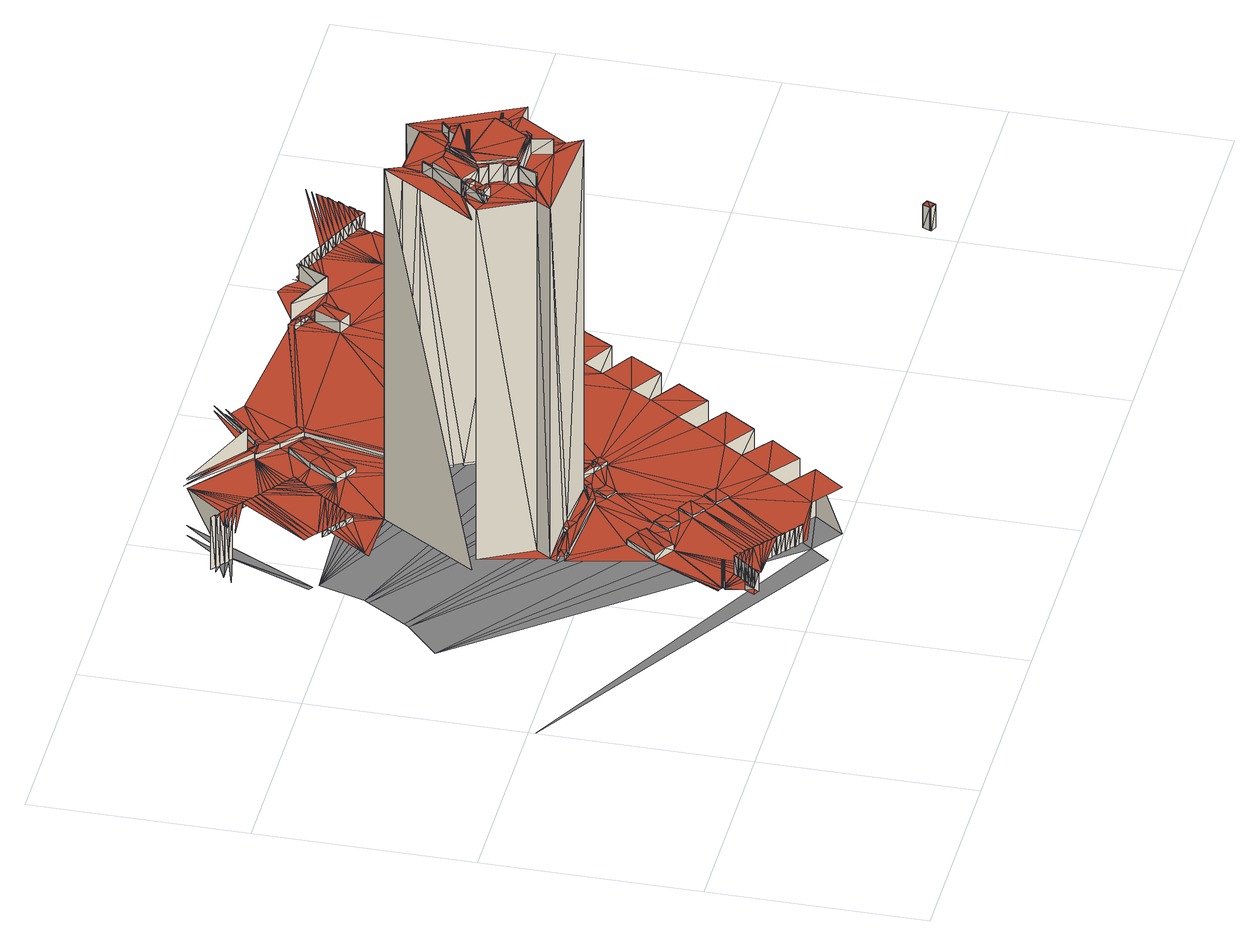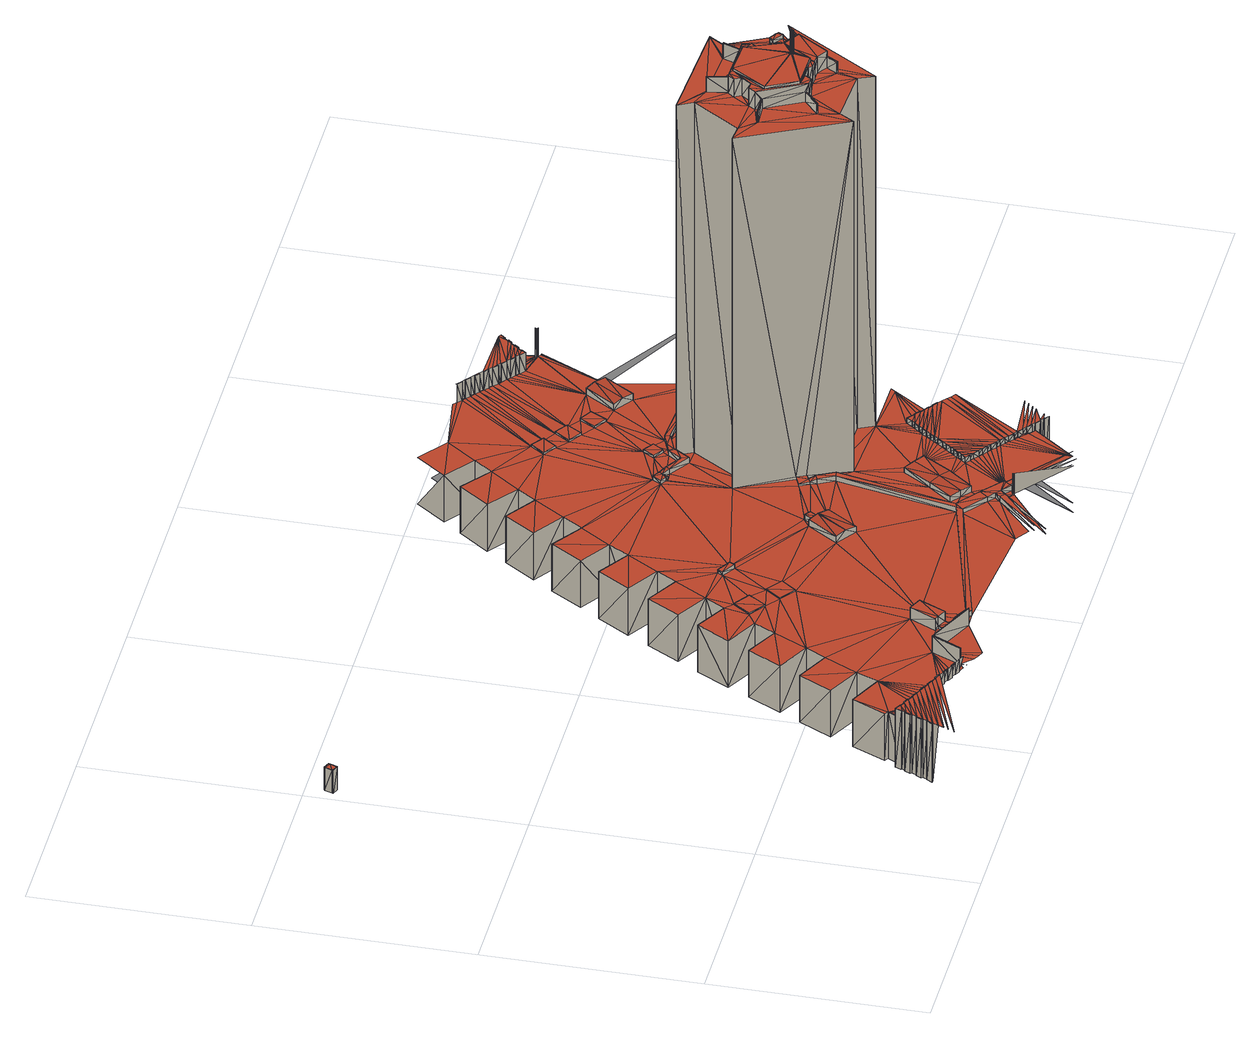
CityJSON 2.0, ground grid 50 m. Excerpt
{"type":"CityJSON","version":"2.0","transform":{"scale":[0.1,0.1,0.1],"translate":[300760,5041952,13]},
"CityObjects":{
"building1":{"type":"Building","geometry":[{"type":"MultiSurface","lod":"2","boundaries":[[[0,1,2]],[[3,4,1]],[[5,2,6]],[[3,6,4]],[[3,1,0]],[[7,0,8]],[[9,3,0]],[[7,9,0]],[[7,3,9]],[[7,10,3]],[[6,11,12]],[[13,7,8]],[[14,6,3]],[[6,15,11]],[[14,3,10]],[[13,10,7]],[[16,17,15]],[[16,15,18]],[[19,16,18]],[[20,14,10]],[[21,16,19]],[[22,16,21]],[[13,20,10]],[[22,23,16]],[[23,24,25]],[[22,21,19]],[[23,26,24]],[[22,19,27]],[[22,26,23]],[[22,27,26]],[[28,6,14]],[[20,29,14]],[[13,29,20]],[[30,15,6]],[[31,14,29]],[[32,29,13]],[[30,6,28]],[[31,28,14]],[[32,31,29]],[[33,18,15]],[[33,19,18]],[[34,28,31]],[[32,34,31]],[[35,27,19]],[[30,28,34]],[[36,34,32]],[[33,15,30]],[[37,24,26]],[[37,26,27]],[[38,30,34]],[[36,38,34]],[[36,39,30]],[[36,30,38]],[[40,13,8]],[[35,19,33]],[[41,30,39]],[[41,39,36]],[[41,33,30]],[[42,41,36]],[[43,44,45]],[[37,27,35]],[[43,45,46]],[[40,32,13]],[[43,46,47]],[[48,33,41]],[[42,48,41]],[[43,47,49]],[[35,33,48]],[[50,48,42]],[[51,36,32]],[[50,35,48]],[[52,50,42]],[[53,42,36]],[[50,54,35]],[[52,54,50]],[[55,35,54]],[[55,54,52]],[[56,52,42]],[[55,37,35]],[[57,49,24]],[[58,40,8]],[[56,55,52]],[[53,56,42]],[[51,53,36]],[[59,37,55]],[[40,51,32]],[[60,58,8]],[[59,55,56]],[[59,61,37]],[[62,60,8]],[[61,56,63]],[[59,56,61]],[[53,63,56]],[[64,61,63]],[[53,64,63]],[[65,62,8]],[[66,61,64]],[[67,64,53]],[[57,24,37]],[[67,66,64]],[[51,67,53]],[[68,65,8]],[[69,66,67]],[[70,67,51]],[[70,69,67]],[[69,51,71]],[[70,51,69]],[[40,71,51]],[[72,69,71]],[[73,74,75]],[[40,72,71]],[[76,69,72]],[[76,72,40]],[[77,76,40]],[[58,77,40]],[[78,76,77]],[[57,43,49]],[[78,77,58]],[[78,79,76]],[[57,37,61]],[[79,58,80]],[[78,58,79]],[[81,76,79]],[[60,80,58]],[[82,79,80]],[[60,82,80]],[[57,61,66]],[[81,79,82]],[[83,82,60]],[[83,81,82]],[[57,66,69]],[[84,83,60]],[[84,81,83]],[[84,60,62]],[[84,85,81]],[[57,69,76]],[[85,62,86]],[[84,62,85]],[[65,86,62]],[[87,85,86]],[[65,87,86]],[[88,85,87]],[[89,87,65]],[[89,88,87]],[[68,89,65]],[[90,88,89]],[[91,89,68]],[[91,90,89]],[[90,68,92]],[[91,68,90]],[[93,94,43]],[[95,92,68]],[[96,90,92]],[[95,96,92]],[[97,90,96]],[[98,96,95]],[[98,97,96]],[[99,98,95]],[[100,97,98]],[[100,98,99]],[[100,101,97]],[[57,93,43]],[[100,99,102]],[[100,102,101]],[[103,102,99]],[[104,101,102]],[[105,106,107]],[[108,43,94]],[[109,110,106]],[[111,112,110]],[[103,104,102]],[[113,101,104]],[[113,104,103]],[[114,107,43]],[[115,113,103]],[[116,117,112]],[[105,107,118]],[[119,106,105]],[[120,115,103]],[[119,109,106]],[[120,113,115]],[[109,111,110]],[[120,103,121]],[[116,112,111]],[[122,93,57]],[[120,123,113]],[[123,121,124]],[[120,121,123]],[[119,118,125]],[[126,94,93]],[[119,105,118]],[[127,124,121]],[[128,123,124]],[[129,117,130]],[[131,76,81]],[[127,128,124]],[[114,118,107]],[[132,123,128]],[[133,111,109]],[[133,116,111]],[[134,135,117]],[[136,128,127]],[[136,132,128]],[[134,137,135]],[[138,136,127]],[[108,114,43]],[[139,132,136]],[[131,81,85]],[[139,136,138]],[[139,140,132]],[[129,134,117]],[[129,141,137]],[[126,108,94]],[[129,137,134]],[[142,93,122]],[[131,57,76]],[[143,144,145]],[[146,137,141]],[[147,148,141]],[[149,85,88]],[[150,141,148]],[[129,151,141]],[[147,141,151]],[[152,119,125]],[[153,122,57]],[[154,130,117]],[[152,109,119]],[[155,148,147]],[[155,150,148]],[[149,88,90]],[[152,133,109]],[[155,147,151]],[[156,116,133]],[[157,141,150]],[[158,159,150]],[[146,145,137]],[[160,129,130]],[[155,151,161]],[[162,117,116]],[[158,150,155]],[[163,150,159]],[[129,164,151]],[[149,90,97]],[[163,159,158]],[[163,157,150]],[[164,161,151]],[[142,126,93]],[[165,166,167]],[[168,158,155]],[[164,155,161]],[[126,114,108]],[[169,141,157]],[[168,155,164]],[[170,163,158]],[[170,157,163]],[[169,146,141]],[[171,172,145]],[[173,97,101]],[[171,145,146]],[[170,158,168]],[[142,122,153]],[[174,160,130]],[[175,144,143]],[[176,145,172]],[[177,172,171]],[[178,168,164]],[[173,101,113]],[[179,153,57]],[[170,178,157]],[[153,114,126]],[[180,171,146]],[[156,133,152]],[[156,181,116]],[[169,157,182]],[[183,182,157]],[[170,168,178]],[[183,157,178]],[[176,143,145]],[[177,176,172]],[[184,164,129]],[[180,177,171]],[[180,146,185]],[[169,185,146]],[[177,186,143]],[[162,116,181]],[[177,143,176]],[[187,182,188]],[[183,188,182]],[[180,186,177]],[[154,117,162]],[[189,152,125]],[[190,179,57]],[[191,132,140]],[[192,113,123]],[[187,169,182]],[[193,187,188]],[[194,178,164]],[[193,188,183]],[[187,180,185]],[[142,153,126]],[[195,125,118]],[[187,185,169]],[[196,129,160]],[[197,186,180]],[[192,123,132]],[[198,130,154]],[[191,140,199]],[[197,180,187]],[[200,183,178]],[[197,187,193]],[[201,193,183]],[[196,184,129]],[[197,193,201]],[[181,152,202]],[[195,118,114]],[[156,152,181]],[[203,194,164]],[[204,205,160]],[[200,178,194]],[[206,186,197]],[[200,201,183]],[[204,160,174]],[[207,73,166]],[[131,190,57]],[[149,131,85]],[[208,203,164]],[[184,208,164]],[[209,202,152]],[[210,181,202]],[[200,197,201]],[[211,212,213]],[[214,143,186]],[[209,210,202]],[[215,160,205]],[[215,205,204]],[[162,181,210]],[[206,197,200]],[[216,153,179]],[[217,144,175]],[[190,218,179]],[[219,204,174]],[[220,200,194]],[[221,179,218]],[[154,210,209]],[[189,209,152]],[[222,174,130]],[[220,194,203]],[[223,196,160]],[[206,200,220]],[[154,162,210]],[[206,203,224]],[[215,223,160]],[[225,224,203]],[[206,220,203]],[[226,227,184]],[[225,203,208]],[[228,218,190]],[[226,184,196]],[[219,215,204]],[[219,174,229]],[[230,224,225]],[[228,221,218]],[[231,184,227]],[[230,225,208]],[[215,226,196]],[[195,114,153]],[[232,227,226]],[[231,208,184]],[[198,154,209]],[[221,216,179]],[[233,234,212]],[[235,186,206]],[[215,196,223]],[[173,149,97]],[[230,208,236]],[[237,189,125]],[[230,238,224]],[[217,211,239]],[[232,226,215]],[[231,236,208]],[[240,231,227]],[[240,230,236]],[[198,209,189]],[[241,214,186]],[[214,175,143]],[[242,227,232]],[[232,215,219]],[[243,233,212]],[[242,240,227]],[[240,238,230]],[[240,236,231]],[[242,244,238]],[[242,238,240]],[[245,243,212]],[[246,189,247]],[[248,249,250]],[[235,241,186]],[[251,244,242]],[[252,250,253]],[[252,248,250]],[[254,228,190]],[[198,189,246]],[[255,167,256]],[[252,253,257]],[[258,221,228]],[[259,207,166]],[[260,248,252]],[[261,245,212]],[[258,216,221]],[[262,206,224]],[[260,252,257]],[[260,257,263]],[[264,130,198]],[[192,173,113]],[[251,265,244]],[[234,263,257]],[[266,260,263]],[[191,192,132]],[[258,228,254]],[[267,224,238]],[[195,153,216]],[[266,263,234]],[[268,260,266]],[[211,261,212]],[[266,234,269]],[[258,254,216]],[[268,266,269]],[[270,238,244]],[[222,229,174]],[[271,269,234]],[[272,214,241]],[[273,274,244]],[[275,273,244]],[[237,125,195]],[[276,244,274]],[[271,268,269]],[[277,275,244]],[[278,190,131]],[[279,244,276]],[[280,277,244]],[[265,280,244]],[[271,234,233]],[[281,268,271]],[[278,254,190]],[[149,282,131]],[[251,283,265]],[[281,271,233]],[[281,233,284]],[[251,285,283]],[[286,175,214]],[[287,288,289]],[[235,272,241]],[[290,214,272]],[[291,292,272]],[[243,284,233]],[[293,131,282]],[[294,247,189]],[[295,272,292]],[[296,281,284]],[[262,235,206]],[[297,242,232]],[[270,244,279]],[[298,232,219]],[[299,219,229]],[[300,284,243]],[[301,302,273]],[[275,301,273]],[[273,302,274]],[[294,246,247]],[[303,302,301]],[[303,301,275]],[[296,284,300]],[[276,274,302]],[[303,304,302]],[[277,303,275]],[[304,276,302]],[[305,304,303]],[[305,303,277]],[[306,307,308]],[[279,276,304]],[[309,304,305]],[[280,305,277]],[[310,279,304]],[[309,305,280]],[[311,310,304]],[[300,243,312]],[[313,251,242]],[[311,279,310]],[[314,282,149]],[[296,300,312]],[[265,309,280]],[[311,315,279]],[[235,291,272]],[[316,304,309]],[[290,286,214]],[[317,309,265]],[[318,311,304]],[[319,309,317]],[[320,315,311]],[[283,317,265]],[[320,321,315]],[[316,318,304]],[[291,322,292]],[[316,309,319]],[[319,317,283]],[[318,320,311]],[[295,290,272]],[[323,312,243]],[[318,321,320]],[[285,319,283]],[[323,296,312]],[[318,324,321]],[[316,319,285]],[[295,292,322]],[[325,316,285]],[[326,324,318]],[[267,262,224]],[[326,327,324]],[[328,316,325]],[[329,318,316]],[[330,326,318]],[[331,316,328]],[[332,327,326]],[[333,330,318]],[[331,328,325]],[[329,316,331]],[[330,332,326]],[[329,333,318]],[[331,325,334]],[[333,332,330]],[[335,331,334]],[[323,243,245]],[[333,336,332]],[[329,331,335]],[[329,336,333]],[[329,335,336]],[[337,308,338]],[[264,222,130]],[[293,278,131]],[[339,296,323]],[[270,340,238]],[[286,217,175]],[[267,238,340]],[[322,286,290]],[[339,323,245]],[[270,279,315]],[[339,245,341]],[[313,285,251]],[[295,322,290]],[[270,315,321]],[[342,343,248]],[[270,321,324]],[[344,282,314]],[[270,324,327]],[[270,327,332]],[[270,332,336]],[[270,336,335]],[[345,338,343]],[[346,260,268]],[[165,259,166]],[[261,341,245]],[[347,339,341]],[[344,293,282]],[[348,291,235]],[[342,248,260]],[[349,268,281]],[[350,322,291]],[[351,281,296]],[[352,216,254]],[[353,286,322]],[[354,296,339]],[[347,341,261]],[[355,314,149]],[[356,198,246]],[[313,325,285]],[[357,256,358]],[[262,348,235]],[[359,339,347]],[[350,291,348]],[[237,360,189]],[[353,217,286]],[[360,294,189]],[[344,278,293]],[[313,242,297]],[[298,297,232]],[[173,355,149]],[[361,347,261]],[[222,362,229]],[[211,363,261]],[[354,339,359]],[[350,348,262]],[[364,322,350]],[[365,195,216]],[[344,314,355]],[[298,219,299]],[[299,229,362]],[[353,211,217]],[[267,350,262]],[[364,353,322]],[[361,359,347]],[[361,261,363]],[[353,366,211]],[[351,296,354]],[[344,355,278]],[[352,254,278]],[[361,367,359]],[[361,363,367]],[[368,267,340]],[[211,369,363]],[[364,350,267]],[[370,288,287]],[[354,359,367]],[[349,281,351]],[[369,367,363]],[[192,371,173]],[[354,367,372]],[[373,374,375]],[[376,377,378]],[[369,372,367]],[[379,335,334]],[[380,173,371]],[[381,368,340]],[[368,364,267]],[[346,268,349]],[[382,383,384]],[[211,385,369]],[[375,386,387]],[[377,388,389]],[[352,365,216]],[[390,391,307]],[[287,392,393]],[[394,354,372]],[[394,372,369]],[[382,387,383]],[[395,384,388]],[[356,246,294]],[[395,382,384]],[[396,355,173]],[[397,334,325]],[[398,371,192]],[[399,376,378]],[[393,374,373]],[[400,260,346]],[[395,388,387]],[[401,399,402]],[[395,387,382]],[[403,354,394]],[[403,394,369]],[[379,270,335]],[[306,390,307]],[[404,401,405]],[[375,387,388]],[[406,364,368]],[[352,278,355]],[[391,404,407]],[[408,385,211]],[[377,375,388]],[[381,406,368]],[[403,351,354]],[[403,369,385]],[[380,396,173]],[[409,375,377]],[[342,260,400]],[[410,409,377]],[[411,343,342]],[[412,340,270]],[[385,413,351]],[[403,385,351]],[[337,306,308]],[[373,375,409]],[[376,410,377]],[[414,371,398]],[[415,409,410]],[[416,192,191]],[[349,351,413]],[[417,413,385]],[[418,353,364]],[[419,420,222]],[[421,410,376]],[[415,373,409]],[[414,380,371]],[[420,362,222]],[[421,415,410]],[[419,222,422]],[[397,325,313]],[[420,299,362]],[[419,423,420]],[[349,413,417]],[[421,376,373]],[[420,423,299]],[[424,237,195]],[[425,406,381]],[[419,422,426]],[[408,417,385]],[[421,373,415]],[[427,360,237]],[[345,337,338]],[[264,198,356]],[[411,345,343]],[[412,381,340]],[[428,398,192]],[[393,373,376]],[[423,298,299]],[[419,426,423]],[[396,352,355]],[[418,364,406]],[[429,297,298]],[[422,430,426]],[[399,393,376]],[[431,349,417]],[[432,298,423]],[[431,417,408]],[[430,423,426]],[[433,393,399]],[[432,423,430]],[[434,294,360]],[[435,433,399]],[[424,195,365]],[[346,349,431]],[[436,431,408]],[[414,396,380]],[[401,435,399]],[[287,393,433]],[[437,433,435]],[[438,298,432]],[[439,425,381]],[[440,441,442]],[[436,346,431]],[[436,408,443]],[[427,237,424]],[[437,287,433]],[[444,435,401]],[[414,398,428]],[[444,437,435]],[[438,432,430]],[[445,358,446]],[[264,422,222]],[[438,429,298]],[[447,211,366]],[[436,448,346]],[[449,401,450]],[[436,443,448]],[[397,313,297]],[[451,452,365]],[[440,442,370]],[[418,406,425]],[[444,401,449]],[[453,430,422]],[[444,449,437]],[[454,366,353]],[[414,428,396]],[[370,287,437]],[[455,450,401]],[[440,437,449]],[[456,365,452]],[[455,449,450]],[[457,297,429]],[[438,430,458]],[[440,370,437]],[[400,346,448]],[[434,360,427]],[[459,448,443]],[[404,455,401]],[[460,288,370]],[[461,440,449]],[[397,379,334]],[[461,449,455]],[[458,462,429]],[[412,439,381]],[[400,448,463]],[[459,463,448]],[[438,458,429]],[[464,465,73]],[[466,191,467]],[[461,455,404]],[[456,424,365]],[[379,412,270]],[[451,365,352]],[[468,461,404]],[[453,458,430]],[[434,469,294]],[[451,470,452]],[[471,440,461]],[[391,468,404]],[[472,400,463]],[[472,463,459]],[[470,456,452]],[[356,294,469]],[[473,461,468]],[[418,425,439]],[[474,165,167]],[[457,429,462]],[[473,468,391]],[[264,453,422]],[[475,400,472]],[[473,471,461]],[[475,472,459]],[[464,73,207]],[[466,416,191]],[[476,418,439]],[[473,391,477]],[[473,477,471]],[[475,342,400]],[[478,427,424]],[[475,459,479]],[[480,428,192]],[[481,477,391]],[[482,297,457]],[[481,471,477]],[[483,408,211]],[[484,462,458]],[[390,481,391]],[[479,485,342]],[[475,479,342]],[[486,424,456]],[[457,462,487]],[[412,476,439]],[[480,192,416]],[[488,471,481]],[[478,434,427]],[[489,451,352]],[[454,353,418]],[[488,481,390]],[[411,342,485]],[[490,488,390]],[[491,485,479]],[[489,470,451]],[[478,424,486]],[[306,490,390]],[[453,484,458]],[[492,456,470]],[[397,297,482]],[[493,418,476]],[[484,487,462]],[[411,485,494]],[[264,495,453]],[[496,488,490]],[[491,494,485]],[[497,469,434]],[[498,442,441]],[[499,490,306]],[[264,356,495]],[[500,443,408]],[[499,496,490]],[[497,356,469]],[[478,497,434]],[[501,411,494]],[[492,486,456]],[[501,494,491]],[[489,352,492]],[[499,306,502]],[[412,503,476]],[[499,502,496]],[[503,493,476]],[[504,370,442]],[[498,441,440]],[[489,492,470]],[[337,502,306]],[[505,496,502]],[[506,457,487]],[[507,411,501]],[[507,501,491]],[[337,505,502]],[[480,416,207]],[[500,459,443]],[[508,496,505]],[[508,505,337]],[[507,509,411]],[[510,493,503]],[[466,207,416]],[[511,508,337]],[[510,512,493]],[[513,510,503]],[[507,491,514]],[[506,487,484]],[[515,396,428]],[[516,495,356]],[[498,440,471]],[[345,511,337]],[[482,412,379]],[[509,517,411]],[[506,482,457]],[[515,352,396]],[[518,508,511]],[[482,503,412]],[[411,517,345]],[[519,356,497]],[[514,520,509]],[[500,479,459]],[[507,514,509]],[[521,497,478]],[[522,478,486]],[[523,511,345]],[[523,518,511]],[[524,513,503]],[[525,526,513]],[[527,509,520]],[[523,345,528]],[[397,482,379]],[[454,447,366]],[[523,528,518]],[[529,520,514]],[[498,471,488]],[[530,528,345]],[[531,518,528]],[[532,288,460]],[[500,491,479]],[[466,465,464]],[[255,474,167]],[[527,520,533]],[[454,418,493]],[[517,530,345]],[[529,533,520]],[[534,503,482]],[[534,506,484]],[[531,528,530]],[[480,207,259]],[[509,535,517]],[[498,488,496]],[[524,525,513]],[[534,524,503]],[[534,482,506]],[[536,530,517]],[[536,531,530]],[[519,516,356]],[[521,519,497]],[[529,527,533]],[[537,493,512]],[[538,527,529]],[[537,512,510]],[[527,539,509]],[[521,478,522]],[[540,510,513]],[[541,211,447]],[[542,513,526]],[[534,484,543]],[[544,536,517]],[[545,486,492]],[[546,531,536]],[[466,464,207]],[[509,539,535]],[[498,496,508]],[[500,514,491]],[[547,527,538]],[[547,538,529]],[[544,517,535]],[[515,492,352]],[[534,548,524]],[[544,546,536]],[[543,549,548]],[[550,453,495]],[[534,543,548]],[[547,551,527]],[[547,529,552]],[[544,535,553]],[[525,554,526]],[[551,539,527]],[[544,553,546]],[[498,508,518]],[[555,553,535]],[[541,483,211]],[[556,546,553]],[[547,557,551]],[[547,552,557]],[[545,522,486]],[[500,529,514]],[[539,555,535]],[[556,553,555]],[[558,484,453]],[[559,551,557]],[[483,500,408]],[[556,555,539]],[[560,557,552]],[[561,556,539]],[[551,562,539]],[[540,537,510]],[[542,540,513]],[[559,557,563]],[[562,561,539]],[[542,526,554]],[[560,563,557]],[[537,454,493]],[[559,562,551]],[[564,556,561]],[[565,428,480]],[[500,552,529]],[[550,495,516]],[[566,561,562]],[[567,559,563]],[[566,564,561]],[[567,563,560]],[[568,446,569]],[[545,521,522]],[[570,525,524]],[[571,548,549]],[[572,524,548]],[[566,562,573]],[[574,549,543]],[[566,573,564]],[[559,575,562]],[[576,516,519]],[[576,519,521]],[[577,559,567]],[[578,573,562]],[[578,564,573]],[[577,567,560]],[[500,560,552]],[[558,543,484]],[[575,578,562]],[[579,575,559]],[[580,564,578]],[[581,545,492]],[[577,579,559]],[[577,560,582]],[[583,578,575]],[[583,580,578]],[[584,480,259]],[[554,537,540]],[[582,585,579]],[[570,554,525]],[[577,582,579]],[[586,521,545]],[[500,582,560]],[[542,554,540]],[[587,583,575]],[[579,587,575]],[[588,580,583]],[[554,454,537]],[[589,579,585]],[[576,521,586]],[[590,585,582]],[[588,583,587]],[[588,591,580]],[[515,581,492]],[[589,587,579]],[[576,592,516]],[[357,255,256]],[[589,585,593]],[[590,593,585]],[[588,587,594]],[[588,594,591]],[[571,549,574]],[[595,594,587]],[[572,548,571]],[[572,570,524]],[[596,591,594]],[[589,597,587]],[[598,589,593]],[[558,453,550]],[[598,593,590]],[[597,595,587]],[[596,594,595]],[[596,595,597]],[[599,596,597]],[[600,589,598]],[[600,598,590]],[[600,597,589]],[[601,454,554]],[[602,586,545]],[[603,518,531]],[[558,574,543]],[[601,447,454]],[[600,599,597]],[[604,480,584]],[[605,596,599]],[[483,606,500]],[[600,590,605]],[[602,545,581]],[[600,605,599]],[[607,515,428]],[[603,531,546]],[[608,576,586]],[[570,601,554]],[[608,586,602]],[[608,592,576]],[[609,606,483]],[[607,428,565]],[[603,546,556]],[[572,571,574]],[[572,574,570]],[[601,541,447]],[[610,516,592]],[[608,611,592]],[[612,590,582]],[[612,582,500]],[[515,602,581]],[[603,556,564]],[[603,498,518]],[[613,608,602]],[[614,592,611]],[[615,500,606]],[[558,570,574]],[[613,602,515]],[[612,605,590]],[[603,564,580]],[[616,611,608]],[[610,550,516]],[[617,609,483]],[[541,618,483]],[[616,614,611]],[[619,616,608]],[[603,580,591]],[[620,480,604]],[[621,584,259]],[[622,608,613]],[[623,541,601]],[[617,483,618]],[[619,614,616]],[[624,613,515]],[[619,625,614]],[[622,619,608]],[[626,606,609]],[[603,591,596]],[[621,259,165]],[[620,565,480]],[[622,625,619]],[[614,610,592]],[[623,627,541]],[[628,601,570]],[[627,629,541]],[[622,613,624]],[[630,623,601]],[[603,596,605]],[[615,612,500]],[[628,570,558]],[[622,624,625]],[[625,610,614]],[[626,609,617]],[[620,604,584]],[[628,558,550]],[[631,629,627]],[[626,615,606]],[[631,632,629]],[[633,627,623]],[[628,630,601]],[[633,623,630]],[[634,632,631]],[[624,610,625]],[[635,631,627]],[[633,635,627]],[[634,636,632]],[[633,634,631]],[[637,618,541]],[[633,631,635]],[[610,638,630]],[[639,630,638]],[[629,637,541]],[[607,565,165]],[[637,617,618]],[[640,634,633]],[[641,633,630]],[[628,550,610]],[[621,165,565]],[[642,636,634]],[[445,357,358]],[[642,643,636]],[[640,642,634]],[[628,610,630]],[[610,639,638]],[[644,605,612]],[[641,630,639]],[[642,645,643]],[[641,640,633]],[[640,645,642]],[[640,646,645]],[[641,646,640]],[[620,584,621]],[[607,165,474]],[[647,498,603]],[[641,639,646]],[[648,626,617]],[[649,650,647]],[[651,650,649]],[[620,621,565]],[[644,603,605]],[[648,617,637]],[[652,612,615]],[[651,653,654]],[[652,615,626]],[[655,515,607]],[[656,624,515]],[[657,629,632]],[[658,659,653]],[[657,632,636]],[[660,661,658]],[[662,637,629]],[[663,445,446]],[[652,644,612]],[[664,607,474]],[[649,603,665]],[[666,636,643]],[[667,643,645]],[[668,661,660]],[[649,647,603]],[[669,626,648]],[[667,645,646]],[[670,646,639]],[[669,652,626]],[[671,639,610]],[[672,665,603]],[[673,649,665]],[[674,648,637]],[[675,653,651]],[[675,658,653]],[[672,603,644]],[[664,474,676]],[[673,651,649]],[[656,515,655]],[[673,675,651]],[[677,662,629]],[[678,673,665]],[[678,665,672]],[[679,644,652]],[[673,658,675]],[[674,669,648]],[[680,660,658]],[[669,679,652]],[[679,672,644]],[[673,680,658]],[[657,677,629]],[[681,663,446]],[[674,637,662]],[[682,668,660]],[[682,660,683]],[[678,684,673]],[[685,660,680]],[[685,683,660]],[[686,680,673]],[[687,676,474]],[[688,607,664]],[[689,657,636]],[[674,679,669]],[[684,686,673]],[[670,667,646]],[[686,685,680]],[[687,474,255]],[[688,655,607]],[[689,636,666]],[[690,684,678]],[[674,662,679]],[[690,691,684]],[[692,684,691]],[[677,672,679]],[[677,678,672]],[[671,670,639]],[[693,686,684]],[[690,694,691]],[[694,692,691]],[[693,684,692]],[[677,679,662]],[[695,610,624]],[[657,690,678]],[[688,664,676]],[[657,678,677]],[[696,643,667]],[[656,655,255]],[[697,624,656]],[[696,666,643]],[[687,255,655]],[[568,681,446]],[[698,694,690]],[[698,690,657]],[[656,255,357]],[[688,676,687]],[[698,699,694]],[[688,687,655]],[[698,657,689]],[[700,701,670]],[[702,703,667]],[[702,667,670]],[[704,683,685]],[[705,670,701]],[[700,670,671]],[[706,686,693]],[[700,707,701]],[[708,685,686]],[[709,693,692]],[[710,703,702]],[[705,702,670]],[[707,705,701]],[[711,624,697]],[[712,700,671]],[[707,710,702]],[[707,702,705]],[[713,710,707]],[[712,707,700]],[[714,692,694]],[[696,667,703]],[[712,713,707]],[[695,671,610]],[[712,671,715]],[[716,715,671]],[[717,656,357]],[[718,703,710]],[[719,713,712]],[[716,712,715]],[[719,712,716]],[[714,694,699]],[[720,568,569]],[[721,710,713]],[[718,696,703]],[[722,656,717]],[[711,695,624]],[[717,357,445]],[[722,697,656]],[[723,713,719]],[[721,718,710]],[[723,719,716]],[[714,724,692]],[[723,721,713]],[[721,696,718]],[[695,716,671]],[[725,720,569]],[[723,716,726]],[[726,696,721]],[[727,722,717]],[[663,697,445]],[[727,697,722]],[[728,717,445]],[[727,445,697]],[[723,726,721]],[[711,697,663]],[[729,725,569]],[[727,717,728]],[[727,728,445]],[[730,726,716]],[[731,716,695]],[[732,689,666]],[[733,711,663]],[[734,698,689]],[[735,699,698]],[[736,729,569]],[[737,666,696]],[[730,716,731]],[[733,663,738]],[[739,695,711]],[[740,714,699]],[[731,695,741]],[[742,736,569]],[[743,738,663]],[[744,711,733]],[[745,731,741]],[[743,663,681]],[[744,739,711]],[[737,696,726]],[[746,741,695]],[[739,746,695]],[[747,745,741]],[[748,741,746]],[[747,731,745]],[[747,741,748]],[[749,739,681]],[[744,733,738]],[[747,750,731]],[[750,748,746]],[[749,746,739]],[[743,681,739]],[[747,748,750]],[[751,726,730]],[[752,742,569]],[[749,681,568]],[[744,738,743]],[[753,731,750]],[[744,743,739]],[[753,730,731]],[[754,750,746]],[[754,746,749]],[[755,752,569]],[[756,749,568]],[[757,758,730]],[[737,726,751]],[[759,730,758]],[[760,753,750]],[[737,732,666]],[[757,730,753]],[[734,689,732]],[[757,759,758]],[[756,568,761]],[[759,751,730]],[[756,754,749]],[[761,568,720]],[[735,698,734]],[[735,740,699]],[[762,750,754]],[[762,760,750]],[[763,757,753]],[[763,759,757]],[[764,751,759]],[[763,753,764]],[[763,764,759]],[[765,753,760]],[[766,767,760]],[[765,764,753]],[[725,754,720]],[[765,760,767]],[[768,756,761]],[[769,761,720]],[[768,754,756]],[[769,720,754]],[[766,760,762]],[[770,762,754]],[[766,771,767]],[[771,765,767]],[[770,754,725]],[[768,761,769]],[[768,769,754]],[[772,766,762]],[[773,771,766]],[[772,762,770]],[[772,765,771]],[[773,766,772]],[[773,772,771]],[[774,770,725]],[[775,737,751]],[[776,764,765]],[[777,751,764]],[[778,765,772]],[[774,725,779]],[[779,725,729]],[[780,772,770]],[[775,781,737]],[[776,765,778]],[[782,737,781]],[[777,775,751]],[[780,770,774]],[[783,732,737]],[[784,781,775]],[[783,734,732]],[[785,735,734]],[[780,778,772]],[[782,783,737]],[[785,740,735]],[[786,734,783]],[[787,781,784]],[[785,734,786]],[[776,778,729]],[[788,782,781]],[[785,789,740]],[[777,764,776]],[[790,774,779]],[[791,786,783]],[[787,788,781]],[[790,779,729]],[[790,729,778]],[[792,740,789]],[[793,786,791]],[[782,791,783]],[[794,784,775]],[[795,785,786]],[[795,786,793]],[[776,729,736]],[[795,789,785]],[[796,782,788]],[[796,797,782]],[[798,793,791]],[[795,799,789]],[[800,791,782]],[[799,792,789]],[[800,782,797]],[[798,797,796]],[[798,791,800]],[[801,795,793]],[[787,796,788]],[[798,800,797]],[[794,787,784]],[[801,793,798]],[[801,799,795]],[[802,798,796]],[[803,792,799]],[[794,775,804]],[[780,774,790]],[[780,790,778]],[[787,802,796]],[[801,803,799]],[[805,792,803]],[[794,802,787]],[[804,806,802]],[[807,801,798]],[[807,798,802]],[[794,804,802]],[[807,803,801]],[[805,802,806]],[[805,806,804]],[[807,805,803]],[[807,802,805]],[[808,776,736]],[[809,804,775]],[[809,810,792]],[[811,812,810]],[[813,814,812]],[[809,792,805]],[[808,736,815]],[[816,775,777]],[[809,805,804]],[[817,736,742]],[[818,777,776]],[[817,815,736]],[[818,776,808]],[[811,810,809]],[[813,819,814]],[[811,813,812]],[[819,820,814]],[[816,777,742]],[[821,809,775]],[[821,775,816]],[[817,742,777]],[[818,808,815]],[[816,742,752]],[[818,817,777]],[[818,815,817]],[[819,822,820]],[[823,819,813]],[[824,813,811]],[[825,811,809]],[[826,822,819]],[[827,816,752]],[[828,826,819]],[[823,828,819]],[[824,823,813]],[[824,811,825]],[[829,752,755]],[[827,821,816]],[[827,752,829]],[[830,825,809]],[[825,828,823]],[[824,825,823]],[[825,831,828]],[[832,809,821]],[[833,830,809]],[[834,835,825]],[[836,833,809]],[[830,834,825]],[[837,838,834]],[[839,836,809]],[[832,821,755]],[[832,840,809]],[[841,837,834]],[[842,837,841]],[[830,841,834]],[[843,842,841]],[[840,839,809]],[[843,841,830]],[[844,842,843]],[[845,755,821]],[[845,829,755]],[[846,821,827]],[[844,830,847]],[[844,843,830]],[[846,827,829]],[[832,755,848]],[[833,847,830]],[[849,844,847]],[[849,847,833]],[[850,844,849]],[[851,849,833]],[[850,849,851]],[[852,851,833]],[[852,850,851]],[[852,833,836]],[[853,850,852]],[[846,845,821]],[[846,829,845]],[[853,836,854]],[[853,852,836]],[[839,854,836]],[[855,853,854]],[[855,854,839]],[[856,853,855]],[[857,855,839]],[[856,855,857]],[[858,832,848]],[[840,857,839]],[[859,840,832]],[[860,856,857]],[[860,857,840]],[[861,856,860]],[[860,840,862]],[[861,860,862]],[[863,859,832]],[[864,862,840]],[[864,861,862]],[[864,840,859]],[[865,863,832]],[[866,861,864]],[[866,864,859]],[[866,859,867]],[[858,848,868]],[[869,865,832]],[[870,867,859]],[[870,866,867]],[[870,859,863]],[[871,866,870]],[[871,863,872]],[[871,870,863]],[[873,869,832]],[[865,872,863]],[[874,871,872]],[[875,872,865]],[[874,872,875]],[[876,873,832]],[[877,832,858]],[[878,868,848]],[[879,875,865]],[[874,875,879]],[[880,879,865]],[[880,874,879]],[[880,865,869]],[[881,874,880]],[[877,876,832]],[[881,869,882]],[[881,880,869]],[[883,882,869]],[[883,881,882]],[[883,869,873]],[[884,881,883]],[[884,883,873]],[[884,873,885]],[[886,878,848]],[[887,858,868]],[[876,885,873]],[[888,884,885]],[[888,885,876]],[[889,884,888]],[[889,876,890]],[[889,888,876]],[[891,890,876]],[[892,889,890]],[[892,890,891]],[[893,868,878]],[[887,877,858]],[[894,889,892]],[[887,868,893]],[[877,891,876]],[[895,861,866]],[[896,892,891]],[[894,892,896]],[[897,866,871]],[[898,896,891]],[[899,886,848]],[[900,894,896]],[[877,901,891]],[[898,891,901]],[[900,896,898]],[[902,871,874]],[[900,901,903]],[[900,898,901]],[[904,874,881]],[[905,903,901]],[[893,878,877]],[[877,905,901]],[[906,900,903]],[[887,893,877]],[[907,881,884]],[[906,903,905]],[[908,900,906]],[[886,877,878]],[[909,905,877]],[[910,884,889]],[[911,906,905]],[[908,906,911]],[[909,911,905]],[[912,909,877]],[[913,899,848]],[[914,889,894]],[[912,877,886]],[[915,908,911]],[[915,911,909]],[[916,908,915]],[[917,894,900]],[[918,913,848]],[[916,909,919]],[[912,919,909]],[[916,915,909]],[[920,900,908]],[[921,916,919]],[[921,919,912]],[[922,912,886]],[[923,908,916]],[[921,912,922]],[[924,916,921]],[[925,922,886]],[[926,921,922]],[[923,916,924]],[[927,925,886]],[[928,922,925]],[[926,924,921]],[[926,922,928]],[[920,908,923]],[[928,925,924]],[[917,900,920]],[[926,928,924]],[[929,927,886]],[[923,924,925]],[[914,894,917]],[[923,925,927]],[[910,889,914]],[[930,923,927]],[[930,927,931]],[[932,929,886]],[[907,884,910]],[[904,881,907]],[[933,931,927]],[[934,923,930]],[[934,930,931]],[[902,874,904]],[[934,920,923]],[[933,927,929]],[[899,932,886]],[[934,931,933]],[[933,929,920]],[[934,933,920]],[[917,920,929]],[[917,929,932]],[[935,917,932]],[[935,932,936]],[[937,917,935]],[[938,936,932]],[[937,935,936]],[[938,932,899]],[[937,914,917]],[[937,936,938]],[[938,899,914]],[[937,938,914]],[[910,914,899]],[[910,899,913]],[[939,910,913]],[[939,913,940]],[[941,910,939]],[[942,940,913]],[[941,939,940]],[[942,913,918]],[[941,907,910]],[[941,940,942]],[[942,918,907]],[[941,942,907]],[[904,907,918]]],"semantics":{"surfaces":[{"type":"WallSurface"},{"type":"RoofSurface"},{"type":"GroundSurface"}],"values":[0,1,0,1,0,1,0,1,0,0,1,1,1,1,1,0,0,0,0,1,0,1,0,1,0,0,0,0,0,0,1,0,0,1,0,1,1,0,1,1,1,0,0,1,1,0,1,1,1,1,0,0,0,1,1,0,1,0,1,1,1,1,1,1,0,0,1,1,0,1,1,0,1,0,0,0,1,1,0,1,1,1,1,1,0,1,1,1,0,1,0,0,0,1,0,1,1,0,1,0,1,1,0,1,0,0,0,0,1,2,0,1,0,0,1,0,1,1,0,1,0,0,1,0,1,0,1,1,0,0,1,1,0,1,0,1,0,0,0,1,0,1,0,0,1,0,1,0,0,0,0,0,1,0,1,0,0,1,0,1,0,0,0,0,0,1,0,0,1,0,0,1,0,1,0,1,1,0,1,1,0,0,1,1,0,0,0,0,0,1,0,0,1,0,1,0,1,1,0,0,1,0,0,0,1,0,0,1,1,0,0,1,1,0,1,1,1,1,0,1,0,1,0,1,0,0,1,1,1,1,1,0,0,0,0,1,1,0,1,0,0,1,1,1,0,1,1,2,0,0,0,0,0,1,0,1,0,1,0,1,0,1,1,0,1,0,1,1,0,0,0,1,0,0,1,0,1,1,0,1,1,0,1,0,1,0,0,0,0,0,1,1,1,1,0,1,0,0,0,0,0,0,1,0,1,0,1,0,1,1,0,1,0,0,1,0,1,0,0,0,1,0,2,1,1,1,1,0,1,0,1,0,0,0,1,1,0,1,1,0,0,0,0,0,1,1,1,1,0,0,0,0,0,0,0,0,0,0,1,0,1,1,0,0,0,1,1,1,1,0,1,1,0,1,0,1,1,0,0,1,0,0,1,0,0,1,0,1,1,1,0,0,1,1,0,0,1,0,0,1,0,0,2,0,1,2,1,1,0,0,0,0,0,1,1,1,0,1,0,1,1,1,0,1,0,0,0,0,1,0,0,1,1,0,1,1,1,1,1,1,1,0,1,1,0,1,0,0,1,0,2,0,1,0,1,0,0,0,0,1,1,1,0,0,1,0,0,0,1,1,0,0,0,1,0,0,1,0,1,0,1,0,0,0,1,0,0,0,0,0,0,0,0,1,0,0,1,1,0,0,0,1,1,1,0,1,1,0,0,0,1,0,0,0,0,0,0,0,0,1,1,1,0,1,0,1,0,1,0,0,0,0,0,0,0,0,1,1,0,1,0,1,1,0,0,1,0,1,0,1,1,1,1,1,1,1,1,1,1,2,1,0,1,0,1,1,1,1,1,1,1,0,0,0,1,2,0,1,1,1,1,0,0,0,1,1,0,1,1,1,0,1,1,0,0,0,0,0,1,1,0,0,1,0,1,0,0,1,1,0,2,0,1,1,0,0,2,1,1,1,0,1,0,1,0,1,2,1,1,1,2,0,0,2,1,1,0,1,1,0,1,2,1,0,1,0,1,0,1,1,1,0,0,1,1,1,0,0,1,0,0,0,1,0,1,0,0,0,1,2,1,1,0,1,0,1,1,0,1,2,1,0,0,0,1,0,1,0,0,1,0,0,0,1,0,1,1,0,1,1,0,0,0,0,1,1,1,1,0,0,0,0,0,0,0,0,0,1,1,0,0,1,2,0,1,0,0,1,0,0,0,1,0,0,0,2,1,1,1,0,0,0,0,0,0,1,0,1,0,0,0,0,0,1,0,1,1,0,0,0,1,1,0,2,1,1,1,0,1,0,1,0,2,1,0,1,0,0,0,1,0,1,1,1,0,0,0,1,0,0,2,0,1,1,1,0,0,2,1,0,0,0,1,0,0,1,0,1,1,1,1,0,0,0,1,0,1,1,1,1,0,1,0,0,0,1,1,0,1,1,0,0,0,1,0,0,0,1,0,0,1,0,1,0,0,1,0,1,0,0,0,1,0,0,2,1,0,0,1,0,1,0,0,0,1,1,0,1,0,0,0,0,0,0,0,1,1,1,1,0,1,1,1,0,1,1,0,0,1,0,1,0,1,0,0,0,0,0,0,0,0,1,1,0,1,2,1,0,2,0,1,0,1,1,0,1,0,1,1,0,0,1,0,0,0,1,0,1,0,0,1,0,1,1,0,0,1,1,0,0,1,1,1,1,0,1,1,0,0,0,0,0,1,0,0,1,1,0,1,0,1,1,0,0,1,1,0,1,1,0,1,0,1,0,1,0,1,0,1,0,1,1,1,0,1,1,1,1,0,0,0,2,0,0,0,1,0,1,0,1,0,1,1,0,1,0,1,1,0,1,1,1,1,0,0,0,0,0,0,1,0,0,1,0,1,1,0,1,0,1,1,1,0,1,1,0,2,0,1,0,0,0,0,1,0,1,1,0,0,0,0,1,0,0,1,0,1,1,0,1,1,0,1,0,0,0,0,0,0,1,1,1,1,1,0,0,1,1,0,0,0,1,0,1,1,0,1,1,1,1,0,1,0,1,1,0,1,0,1,0,1,1,1,2,1,0,0,0,0,0,1,1,1,2,1,0,1,0,1,1,0,0,1,0,1,0,1,1,0,0,1,1,0,0,0,1,0,1,1,0,1,0,1,0,0,0,1,0,0,1,1,0,0,1,2,0,1,0,1,1,0,0,1,0,0,0,0,0,1,0,1,0,1,0,1,0,0,0,1,1,1,0,1,1,1,1,2,0,0,0,0,1,0,0,1,1,1,1,1,0,1,0,0,0,1,0,1,1,1,1,1,0,0,0,1,1,0,1,0,0,2,0,0,0,1,1,1,0,2,1,1,0,1,1,0,2,1,0,1,0,0,0,1,0,1,1,0,1,0,1,1,1,0,0,1,0,1,1,0,2,0,1,0,0,0,0,1,0,0,1,1,0,0,1,1,0,0,0,1,0,1,0,0,0,0,1,1,0,0,1,0,1,0,1,0,0,0,1,2,1,0,0,1,2,1,1,1,0,1,1,0,1,2,0,0,0,0,1,2,0,0,0,2,0,0,1,1,0,0,1,0,2,1,1,0,1,1,0,2,2,1,0,2,1,1,0,1,1,0,0,1,0,0,0,0,1,0,0,1,2,0,0,1,0,1,1,1,2,0,0,1,0,1,1,0,0,1,0,0,1,2,1,0,1,1,0,1,0,0,0,1,0,1,0,0,0,2,1,0,0,1,1,0,0,0,0,0,1,1,0,0,0,0,1,1,1,1,0,2,1,0,1,0,1,1,1,0,0,1,1,1,0,0,1,1,0,0,0,1,0,0,1,2,0,1,0,1,0,1,1,0,0,0,0,0,0,1,1,1,0,0,1,0,0,1,1,0,1,1,0,0,0,0,0,1,0,0,1,1,0,0,0,1,0,0,0,1,0,1,0,1,0,1,1,2,1,2,1,0,0,1,1,0,1,1,0,0,0,0,0,1,0,1,0,1,0,1,0,1,0,2,1,0,1,0,0,1,1,1,1,1,1,0,1,0,1,0,0,1,0,1,1,0,0,2,1,0,0,0,0,0,1,0,1,0,0,1,0,1,0,0,0,0,0,0,1,0,1,0,0,0,1,1,0,1,0,0,0,1,0,1,0,1,1,0,0,0,1,1,0,1,0,0,0,1,0,1,0,1,1,1,2,0,0,1,0,1,0,1,0,0,0,1,0,1,0,0,2,0,1,0,1,0,0,0,0,1,0,2,1,1,0,1,1,0,0,1,1,2,0,1,1,0,1,0,0,1,0,0,1,1,0,1,0,1,0,1,1,0,0,1,1,2,1,0,0,1,0,1,2,0,0,0,1,1,0,0,1,0,1,2,0,1,2,2,1,0,1,0,1,0,2,0,1,0,1,0,0,2,1,1,2,1,0,1,1,2,2,0,0,0,0,0,0,0,1,2,0,2,1,0,0,0,0,0,0,0,1,2,0,2,1,0,0,0,0]}}]},
"building2":{"type":"Building","geometry":[{"type":"MultiSurface","lod":"2","boundaries":[[[943,944,945]],[[946,943,945]],[[943,947,944]],[[948,945,949]],[[950,945,948]],[[951,943,946]],[[946,950,952]],[[953,946,952]],[[951,954,943]],[[946,945,950]],[[955,956,943]],[[955,943,954]],[[957,954,951]],[[957,955,954]],[[958,950,959]],[[950,948,959]],[[959,948,960]],[[948,949,960]],[[961,960,949]],[[961,949,945]],[[962,963,946]],[[962,946,953]],[[962,953,964]],[[953,952,964]],[[952,950,958]],[[964,952,958]],[[965,966,944]],[[965,944,947]],[[956,947,943]],[[956,965,947]],[[945,944,966]],[[961,945,966]],[[957,946,963]],[[957,951,946]],[[956,966,965]],[[959,960,961]],[[958,959,961]],[[956,961,966]],[[957,956,955]],[[963,958,961]],[[957,963,956]],[[963,964,958]],[[963,961,956]],[[962,964,963]]],"semantics":{"surfaces":[{"type":"GroundSurface"},{"type":"WallSurface"},{"type":"RoofSurface"}],"values":[0,0,0,0,0,0,0,0,0,0,1,1,1,1,1,1,1,1,1,1,1,1,1,1,1,1,1,1,1,1,1,1,1,1,2,2,2,2,2,2,2,2,2,2]}}]}
},
"vertices":[
[456,93,177],[456,93,129],[444,101,143],[464,104,129],[444,101,129],[456,123,143],[456,123,129],[466,103,177],[462,89,177],[464,104,177],[466,103,129],[450,167,129],[448,166,129],[473,112,177],[471,113,129],[451,167,129],[452,168,204],[451,167,204],[452,168,129],[452,170,129],[473,112,129],[452,170,204],[452,171,204],[452,173,204],[451,174,129],[451,174,204],[452,173,129],[452,171,129],[479,122,129],[471,113,177],[486,131,129],[479,122,177],[481,121,177],[494,141,129],[481,121,129],[501,149,129],[488,129,177],[509,160,129],[488,129,129],[486,131,177],[549,126,177],[494,141,177],[496,139,177],[517,337,129],[439,179,129],[441,180,129],[442,179,129],[443,179,129],[496,139,129],[450,174,129],[503,148,129],[540,133,177],[503,148,177],[530,141,177],[501,149,177],[509,160,177],[521,148,177],[566,306,129],[560,116,177],[523,149,177],[568,110,177],[523,149,129],[578,102,177],[521,148,129],[530,141,129],[587,94,177],[531,142,129],[531,142,177],[598,86,177],[542,134,129],[542,134,177],[540,133,129],[549,126,129],[808,55,6],[774,11,6],[4,484,6],[550,127,129],[550,127,177],[561,118,177],[561,118,129],[560,116,129],[569,113,129],[568,110,129],[569,113,177],[580,103,177],[580,103,129],[578,102,129],[587,94,129],[588,96,129],[588,96,177],[599,88,129],[599,88,177],[598,86,129],[543,320,149],[517,337,145],[606,79,177],[606,79,129],[608,80,129],[608,80,177],[617,70,177],[618,72,177],[618,72,129],[617,70,129],[626,63,177],[626,63,129],[498,527,129],[476,527,143],[476,527,129],[564,409,145],[497,540,143],[472,542,143],[497,540,129],[472,542,129],[628,65,129],[564,409,129],[628,65,177],[497,547,129],[479,559,129],[498,522,129],[498,527,143],[638,56,177],[637,54,177],[566,306,145],[638,56,129],[637,54,129],[498,522,143],[590,392,149],[646,48,177],[646,48,129],[502,594,1050],[479,559,1050],[695,293,129],[647,50,129],[497,547,143],[502,594,129],[440,714,129],[647,50,177],[440,714,1050],[656,39,177],[657,41,177],[657,41,129],[466,702,1050],[613,377,145],[486,758,1050],[400,715,1050],[476,749,1050],[477,746,1050],[472,698,1069],[466,702,1069],[725,273,129],[471,710,1069],[472,698,1050],[568,542,143],[613,377,129],[584,554,143],[476,706,1069],[568,543,143],[477,721,1069],[476,706,1079],[471,710,1079],[548,606,1050],[476,706,1050],[584,554,129],[477,721,1079],[494,695,1050],[947,241,6],[247,762,6],[333,839,6],[494,695,1079],[497,752,1050],[501,705,1079],[477,746,1085],[476,749,1085],[755,254,129],[552,605,1050],[535,832,1050],[488,757,1050],[488,757,1085],[501,705,1069],[635,332,129],[491,755,1085],[568,543,129],[490,740,1069],[503,732,1069],[549,668,1050],[491,755,1050],[486,758,1092],[497,752,1080],[490,740,1080],[606,528,143],[665,315,129],[808,55,129],[784,233,129],[503,732,1080],[521,736,1050],[699,509,129],[558,648,1050],[510,743,1080],[608,552,143],[667,34,129],[521,736,1069],[510,743,1069],[568,542,129],[530,728,1050],[552,605,1089],[548,606,1089],[532,730,1092],[861,126,6],[539,709,1050],[582,541,143],[582,541,129],[546,941,129],[409,954,129],[402,943,129],[535,832,1079],[565,648,1089],[656,370,129],[546,941,1050],[635,332,135],[568,648,1089],[532,730,1050],[656,370,135],[680,597,1050],[565,648,1050],[530,728,1097],[539,709,1097],[558,648,1097],[549,668,1097],[665,315,135],[568,648,1050],[546,710,1097],[559,681,1050],[568,648,1097],[481,1034,129],[471,1041,129],[561,815,1092],[546,710,1050],[699,509,143],[542,737,1097],[400,715,129],[559,681,1097],[535,832,1092],[576,654,1097],[490,1027,129],[542,737,1104],[503,1017,129],[608,552,129],[606,528,129],[451,1057,143],[451,1057,129],[450,1056,143],[576,654,1104],[461,1047,143],[450,1056,129],[686,352,129],[1027,359,6],[341,851,6],[461,1047,129],[686,352,135],[893,170,6],[463,1049,143],[521,1004,129],[585,813,1092],[463,1049,129],[746,545,1050],[573,758,1104],[472,1042,129],[587,816,1097],[472,1042,143],[471,1041,143],[585,805,1104],[481,1034,143],[538,831,1079],[569,761,1104],[569,762,1104],[569,760,1104],[569,763,1104],[570,759,1104],[718,329,129],[569,764,1104],[571,758,1104],[482,1035,143],[695,293,135],[574,759,1104],[482,1035,129],[575,759,1104],[550,858,1050],[498,1266,6],[431,1073,6],[423,1080,6],[550,858,1079],[561,815,1050],[538,831,1050],[718,329,135],[697,521,129],[553,857,1079],[491,1028,143],[657,650,1097],[670,645,1097],[670,645,1089],[491,1028,129],[569,761,1161],[569,762,1161],[569,760,1161],[569,763,1161],[570,759,1161],[539,1233,143],[412,1088,143],[423,1080,143],[571,758,1161],[569,764,1161],[570,765,1161],[490,1027,143],[657,650,1104],[725,273,135],[570,765,1104],[575,759,1161],[573,758,1161],[573,766,1161],[574,759,1161],[572,766,1161],[572,766,1104],[553,857,1050],[503,1017,143],[573,766,1104],[576,760,1104],[574,766,1161],[574,766,1104],[576,760,1161],[576,763,1161],[575,765,1161],[576,761,1161],[575,765,1104],[576,764,1161],[576,761,1104],[576,763,1104],[576,764,1104],[548,1226,143],[431,1073,143],[503,1019,143],[585,805,1097],[503,1019,129],[574,1078,143],[443,1064,143],[749,310,135],[558,1218,143],[560,1057,143],[521,1004,143],[585,813,1050],[552,1047,143],[587,816,1050],[544,1037,143],[750,473,129],[563,904,1050],[536,1026,143],[749,310,129],[746,545,129],[1058,406,6],[402,943,6],[530,1018,143],[697,521,143],[530,1017,143],[670,645,1050],[530,1017,129],[604,815,1050],[724,490,129],[563,904,129],[530,1018,129],[604,815,1097],[537,1025,129],[501,1269,6],[755,254,135],[536,1026,129],[479,1279,6],[427,1269,6],[467,1287,6],[479,1279,143],[467,1287,143],[427,1269,143],[673,803,1104],[778,286,135],[611,807,1097],[460,1295,6],[449,1303,6],[449,1303,143],[546,1036,129],[442,1290,6],[459,1293,6],[459,1293,143],[442,1290,143],[528,1242,143],[518,1248,143],[411,1249,6],[487,1272,6],[537,1025,143],[460,1295,143],[778,286,129],[710,733,1104],[784,233,135],[487,1272,143],[568,1068,143],[498,1264,143],[419,1260,143],[546,1036,143],[507,1257,143],[411,1249,143],[611,807,1050],[404,1239,143],[554,1046,129],[469,1288,6],[469,1288,143],[581,1087,143],[673,803,1097],[544,1037,129],[807,266,135],[480,1280,6],[861,126,129],[552,1047,129],[651,822,1050],[683,597,1089],[680,597,1089],[480,1280,143],[683,597,1050],[673,645,1089],[730,522,129],[642,807,1050],[673,645,1050],[730,522,143],[807,266,129],[680,675,1097],[677,645,1050],[554,1046,143],[677,645,1097],[488,1274,6],[742,539,143],[488,1274,143],[561,1056,143],[498,1266,129],[688,659,1097],[642,807,1097],[501,1269,129],[486,1281,129],[486,1281,6],[561,1056,129],[500,1265,143],[1107,478,6],[409,954,6],[700,897,129],[560,1057,129],[500,1265,129],[498,1264,129],[750,473,135],[724,490,135],[728,581,1050],[700,897,1050],[507,1257,129],[742,516,129],[696,699,1097],[688,659,1050],[568,1067,129],[596,1385,6],[508,1258,129],[680,675,1050],[568,1068,129],[930,74,6],[877,3,6],[930,74,129],[877,3,129],[508,1258,143],[742,539,129],[742,516,135],[520,1250,129],[568,1067,143],[520,1250,143],[977,286,6],[575,1076,143],[651,822,1097],[518,1248,129],[752,530,143],[575,1076,129],[893,170,129],[528,1242,129],[710,733,1097],[678,1056,129],[714,698,1050],[574,1078,129],[752,530,129],[696,699,1050],[529,1243,129],[767,500,135],[529,1243,143],[583,1086,129],[767,500,129],[669,822,1050],[581,1087,129],[728,581,129],[540,1234,129],[746,545,143],[564,1380,129],[540,1234,143],[654,1072,129],[583,1086,143],[539,1233,129],[669,822,1097],[564,1380,6],[548,1226,129],[714,698,1097],[592,1098,143],[549,1227,129],[590,1099,143],[672,817,1076],[549,1227,143],[672,817,1050],[673,814,1076],[592,1098,129],[848,516,129],[769,579,129],[567,1212,143],[559,1219,129],[769,579,143],[590,1099,129],[775,562,143],[775,562,129],[559,1219,143],[718,729,1076],[718,729,1050],[673,814,1050],[599,1110,143],[558,1218,129],[600,1109,129],[567,1212,129],[568,1213,129],[599,1390,6],[599,1110,129],[725,715,1097],[579,1202,143],[568,1213,143],[708,849,1050],[600,1109,143],[586,1196,143],[708,849,1076],[722,932,129],[711,848,1076],[725,715,1050],[579,1204,143],[813,538,129],[579,1204,129],[607,1119,143],[719,727,1076],[719,727,1050],[802,694,129],[606,1120,143],[607,1119,129],[579,1202,129],[711,848,1050],[586,1196,129],[588,1197,129],[606,1120,129],[802,694,1050],[613,1130,143],[615,1129,129],[588,1197,143],[598,1188,143],[613,1130,129],[599,1189,129],[947,241,129],[599,1189,143],[615,1129,143],[1210,648,6],[442,1062,6],[771,732,1050],[771,729,1076],[771,732,1076],[598,1188,129],[771,729,1050],[607,1182,143],[819,547,143],[623,1139,143],[607,1182,129],[622,1140,143],[608,1183,129],[830,527,129],[623,1139,129],[608,1183,143],[963,117,6],[622,1140,129],[813,538,143],[619,1173,143],[619,1174,143],[628,1150,143],[630,1149,129],[619,1174,129],[819,547,129],[628,1150,129],[619,1173,129],[626,1167,129],[628,1168,129],[626,1167,143],[630,1149,143],[628,1168,143],[638,1160,143],[722,932,1050],[830,527,139],[703,1261,129],[963,117,129],[638,1160,129],[654,1072,145],[977,286,129],[836,536,139],[678,1056,145],[842,690,129],[836,536,129],[696,1138,129],[848,516,139],[843,548,129],[696,1138,145],[843,548,139],[703,1039,143],[703,1039,129],[846,546,139],[1017,188,129],[1017,188,6],[860,537,139],[768,839,135],[860,537,129],[846,546,129],[722,1121,147],[768,839,129],[842,690,1050],[751,900,129],[779,818,135],[772,859,129],[751,900,142],[779,845,135],[772,859,142],[779,845,129],[766,902,142],[746,1105,129],[779,818,129],[802,829,129],[790,851,135],[802,829,135],[785,865,142],[766,902,129],[742,1196,129],[785,865,129],[790,851,129],[707,1265,129],[746,1105,143],[707,1265,142],[564,1380,142],[714,1276,142],[742,1196,145],[714,1276,129],[572,1390,129],[1027,359,129],[1058,406,129],[809,1177,142],[718,1280,129],[596,1385,129],[732,1286,129],[599,1390,129],[789,1160,129],[1135,526,6],[1049,237,129],[703,1261,142],[823,1181,129],[895,915,129],[732,1286,185],[766,1178,147],[908,878,129],[922,868,129],[754,1219,129],[741,1262,142],[789,1160,143],[718,1280,142],[1049,237,6],[809,1177,129],[754,1219,142],[766,1178,129],[741,1262,129],[1182,601,6],[734,1289,185],[734,1289,129],[753,1252,142],[752,1273,129],[752,1273,142],[1099,310,6],[1099,310,129],[823,1181,142],[770,1239,142],[753,1252,129],[764,1264,129],[764,1264,142],[770,1239,129],[1127,749,129],[943,987,129],[1107,478,129],[826,1196,142],[826,1196,129],[922,868,142],[908,878,142],[920,898,129],[895,915,144],[861,1388,129],[921,897,129],[854,1361,142],[921,897,142],[861,1388,142],[854,1361,129],[920,898,149],[1135,526,129],[935,888,142],[921,897,149],[894,1327,129],[935,888,129],[944,882,129],[1131,357,6],[943,987,144],[944,882,146],[1255,725,6],[968,970,149],[1131,357,129],[992,954,146],[860,1350,129],[1283,772,6],[992,954,129],[1179,431,129],[1179,431,6],[1326,849,6],[1161,872,129],[1134,761,129],[1193,1285,129],[1210,478,129],[1193,1285,142],[1194,1299,142],[1351,898,6],[1206,1186,129],[1210,478,6],[1182,601,129],[1194,1299,129],[1127,749,139],[1392,977,6],[1258,554,6],[1258,554,129],[1134,761,139],[1159,730,129],[1166,742,139],[1159,730,139],[1210,648,129],[1166,742,129],[1188,908,129],[1417,1025,6],[1198,845,129],[1255,725,129],[1457,1104,6],[1286,604,129],[1198,845,132],[1161,872,132],[1188,908,132],[1229,815,129],[1286,604,6],[1267,789,129],[1225,881,132],[1225,881,129],[1257,857,129],[1267,789,132],[1229,815,132],[1331,681,129],[1331,681,6],[1283,772,129],[1257,857,132],[1295,830,129],[1295,830,132],[1359,730,129],[1237,1172,129],[1351,898,129],[1392,977,129],[1326,849,129],[1359,730,6],[1402,807,129],[1206,1186,160],[1235,1249,129],[1214,1275,129],[1237,1172,160],[1220,1286,142],[1214,1275,142],[1258,1239,160],[1235,1249,160],[1220,1286,129],[1402,807,6],[1226,1269,129],[1229,1300,129],[1226,1269,142],[1267,1234,160],[1231,1280,142],[1236,1249,135],[1236,1249,129],[1242,1262,135],[1231,1280,129],[1242,1262,129],[1247,1272,135],[1258,1239,135],[1247,1272,129],[1267,1234,129],[1268,1261,129],[1258,1239,129],[1268,1261,135],[1428,858,129],[1348,1246,129],[1229,1300,172],[1348,1246,172],[1232,1301,172],[1346,1249,172],[1232,1301,129],[1428,858,6],[1417,1025,129],[1469,937,6],[1469,937,129],[1346,1249,129],[1327,1352,129],[1457,1104,129],[1338,1347,129],[1378,1316,172],[1380,1315,172],[1380,1315,129],[1353,1340,129],[1495,986,129],[1378,1316,129],[1495,986,6],[1417,1312,129],[1379,1329,129],[1479,1155,129],[1431,1306,129],[1405,1317,129],[1391,1324,129],[1443,1301,129],[1405,1317,160],[1391,1324,160],[1457,1295,129],[1470,1288,129],[1407,1319,129],[1407,1319,160],[1418,1314,129],[1418,1314,160],[1535,1064,6],[1535,1064,129],[1417,1312,160],[1479,1155,6],[1431,1306,160],[1432,1309,160],[1432,1309,129],[1444,1303,129],[1444,1303,160],[1443,1301,160],[1457,1295,160],[1458,1297,160],[1458,1297,129],[1559,1117,129],[1483,1282,129],[1470,1290,129],[1470,1290,160],[1470,1288,160],[1496,1277,129],[1483,1282,160],[1509,1271,129],[1484,1284,160],[1484,1284,129],[1559,1117,6],[1521,1266,129],[1496,1279,129],[1496,1279,160],[1496,1277,160],[1536,1260,129],[1510,1273,160],[1509,1271,160],[1548,1255,129],[1587,1202,129],[1587,1202,6],[1510,1273,129],[1522,1268,129],[1522,1268,160],[1521,1266,160],[1536,1260,160],[1536,1261,160],[1536,1261,129],[1602,1230,6],[1596,1197,129],[1548,1256,129],[1548,1256,160],[1548,1255,160],[1562,1249,129],[1562,1249,160],[1596,1197,6],[1562,1251,160],[1672,1367,160],[1562,1251,129],[1666,1353,160],[1575,1244,129],[1640,1290,6],[1575,1244,160],[1574,1242,129],[1661,1341,160],[1574,1242,160],[1656,1328,160],[1587,1237,129],[1587,1237,160],[1650,1315,160],[1589,1238,160],[1599,1231,129],[1645,1302,160],[1589,1238,129],[1602,1230,129],[1645,1302,6],[1640,1290,160],[1600,1233,129],[1600,1233,160],[1634,1276,160],[1650,1315,6],[1599,1231,160],[1628,1263,160],[1614,1224,160],[1614,1224,6],[1622,1249,160],[1618,1239,160],[1618,1239,6],[1620,1238,160],[1622,1249,6],[1620,1238,6],[1628,1263,6],[1624,1247,160],[1624,1247,6],[1634,1276,6],[1631,1261,6],[1631,1261,160],[1635,1275,160],[1635,1275,6],[1643,1288,160],[1643,1288,6],[1646,1300,160],[1646,1300,6],[1653,1314,160],[1653,1314,6],
[2007,52,34],[1991,57,34],[1993,60,34],[2014,70,34],[2006,50,34],[1999,77,34],[1992,60,34],[2000,76,34],[2015,70,34],[2001,78,34],[2015,72,34],[2008,52,34],[2008,52,94],[2007,52,94],[2015,70,94],[2000,76,94],[1999,77,94],[1992,60,94],[1993,60,94],[2015,72,94],[2014,70,94],[2001,78,94],[2006,50,94],[1991,57,94]
]}
